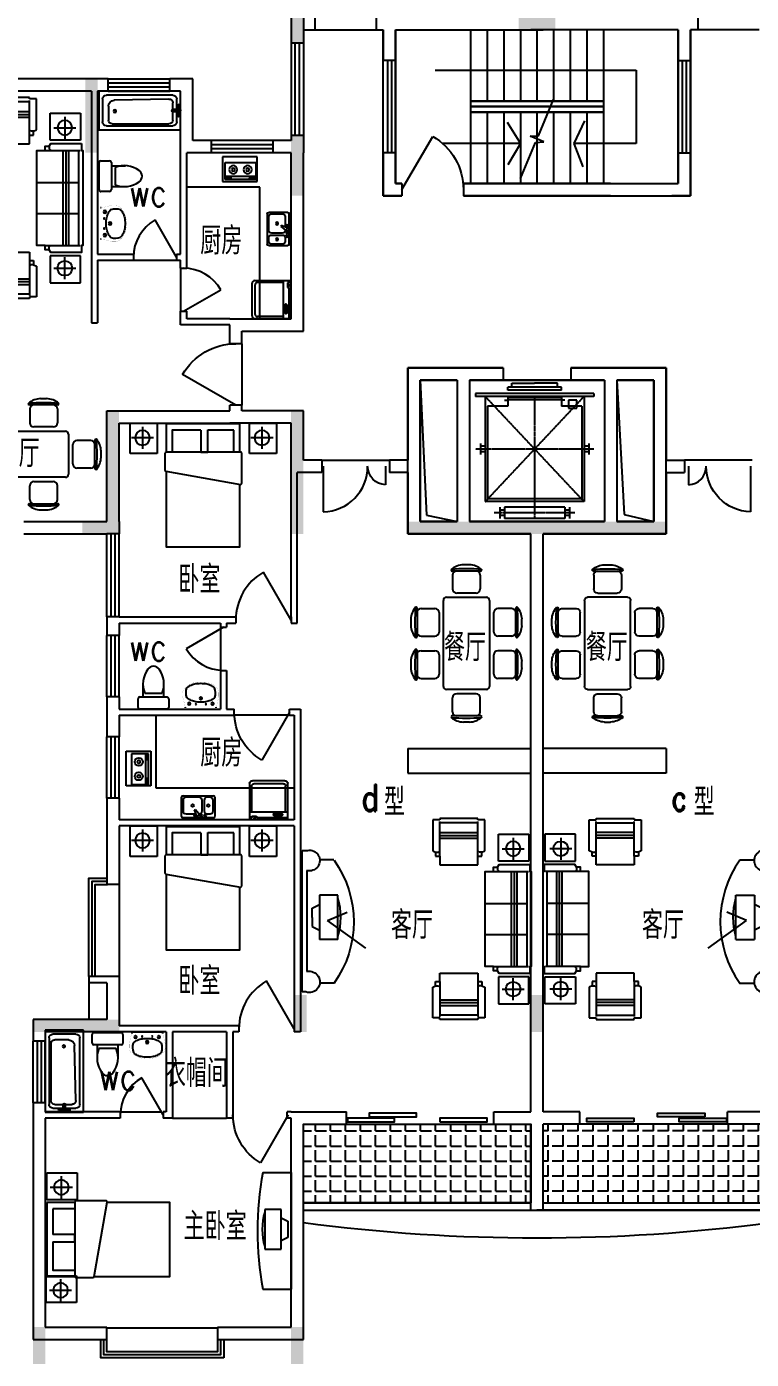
# Model space of a CAD drawing. Header units: millimetres. Extents: x 1384 to 55885, y 627 to 50798.
# Drawn here: x 13657 to 25449, y 12266 to 33941 of the extents above; entities that cross this region are included whole.
import ezdxf
from ezdxf.enums import TextEntityAlignment as Align

# ---------------------------------------------------------------- set-up
doc = ezdxf.new("R2010")
doc.units = ezdxf.units.MM
doc.linetypes.add('DASHED2', pattern=[0.375, 0.25, -0.125])
doc.linetypes.add('PHANTOM2', pattern=[1.25, 0.625, -0.125, 0.125, -0.125, 0.125, -0.125])
for name, color, linetype in [('2D', 7, 'Continuous'), ('COLUMN', 7, 'Continuous'), ('F', 12, 'Continuous'), ('JIAJU', 30, 'Continuous'), ('PUB_TEXT', 7, 'Continuous'), ('STAIR', 2, 'Continuous'), ('TOILET', 7, 'Continuous'), ('WALL', 4, 'Continuous'), ('WD', 4, 'Continuous'), ('WINDOW', 5, 'Continuous'), ('WINDOW_TEXT', 7, 'Continuous')]:
    doc.layers.add(name, color=color, linetype=linetype)
doc.styles.add('_ROMAND', font='ROMAND.shx', dxfattribs={"width": 0.8})
doc.styles.add('_XC92', font='txt.shx', dxfattribs={"width": 0.8, "bigfont": 'xc92.shx'})
doc.styles.add('ATT', font='TXT')
doc.styles.add('DIM_FONT', font='SIMPLEX.shx', dxfattribs={"width": 0.8})
doc.styles.add('SIMPLEX', font='SIMPLEX.SHX')
doc.styles.get("Standard").update_dxf_attribs({"font": 'arial.ttf'})

# ---------------------------------------------------------------- blocks, each defined once
blk = doc.blocks.new('U_B0CGA')
for p, q in [((-664.72, 940), (-664.72, 1120)), ((-574.72, 1120), (574.72, 1120)), ((-574.72, 940), (-574.72, 1120)), ((574.72, 940), (574.72, 1120)), ((664.72, 940), (664.72, 1120)), ((-664.72, 1075), (-574.72, 1075)), ((-664.72, 985), (-574.72, 985)), ((-574.72, 940), (574.72, 940)), ((574.72, 1075), (664.72, 1075)), ((574.72, 985), (664.72, 985)), ((-945, 850), (945, 850)), ((-945, -850), (-945, 850)), ((-900, 805), (900, 805)), ((-900, -695), (-900, 805)), ((900, -695), (900, 805)), ((945, -850), (945, 850)), ((-1035, -90), (-1035, 90)), ((-1035, 45), (-945, 45)), ((945, 45), (1035, 45)), ((1035, -90), (1035, 90)), ((-1035, -45), (-945, -45)), ((945, -45), (1035, -45)), ((-1130, -850), (1130, -850)), ((-1130, -900), (-1130, -850)), ((-900, -695), (-515.49, -695)), ((-804.43, -662.79), (-804.43, -788)), ((-650.27, -662.79), (-804.43, -662.79)), ((-804.43, -788), (-650.27, -788)), ((-650.27, -788), (-650.27, -662.79)), ((-578, -788), (-515.49, -788)), ((-515.49, -788), (-515.49, -695)), ((-515.49, -797.64), (515.49, -797.64)), ((-515.49, -831.35), (-515.49, -797.64)), ((-515.49, -831.35), (515.49, -831.35)), ((515.49, -695), (900, -695)), ((515.49, -788), (515.49, -695)), ((578, -788), (515.49, -788)), ((515.49, -831.35), (515.49, -797.64)), ((1130, -900), (1130, -850)), ((-1130, -900), (1130, -900)), ((-515.49, -951.14), (515.49, -951.14)), ((-515.49, -951.14), (-515.49, -1001.14)), ((-515.49, -1001.14), (515.49, -1001.14)), ((-438.29, -1001.14), (-438.29, -1062.51)), ((-438.29, -1062.51), (0, -1062.51)), ((438.29, -1062.51), (0, -1062.51)), ((438.29, -1001.14), (438.29, -1062.51)), ((515.49, -951.14), (515.49, -1001.14))]:
    blk.add_line(p, q)
at = {"linetype": 'PHANTOM2'}
for p, q in [((0, -850), (0, 1120)), ((-771.56, 1030), (776.38, 1030)), ((-1130, 0), (1130, 0))]:
    blk.add_line(p, q, dxfattribs=at)
at = {"linetype": 'DASHED2'}
for p, q in [((945, 850), (-945, -850)), ((-945, 850), (945, -850))]:
    blk.add_line(p, q, dxfattribs=at)
at = {"width": 0.8, "flags": 9}
for tag in ['XSIZE', 'YSIZE', 'ZSIZE']:
    blk.add_attdef(tag, (0, 0), '', height=0.5, dxfattribs=at)
blk = doc.blocks.new('A$C1A2A1785')
at = {"layer": 'WINDOW', "xscale": 1.111764705882353, "yscale": 1.315573411764706, "zscale": 1.111764705882353, "rotation": 270}
blk.add_blockref('U_B0CGA', (1398, 1256), dxfattribs=at)
blk = doc.blocks.new('_DBLK')
blk.add_line((-0.5, 0), (0, -0.866))
blk.add_arc((-0.5, 0), 1, 300, 0)
at = {"style": 'SIMPLEX', "flags": 9}
blk.add_attdef('A', text='', height=1, dxfattribs=at).set_placement((0, 1.5), align=Align.MIDDLE)
blk = doc.blocks.new('M_A2ZXL')
blk.add_line((-0.472, 0), (-0.472, -1))
blk.add_arc((-0.5, 0), 1, 271.6231, 0)
blk = doc.blocks.new('11PTVN02')
at = {"color": 0, "linetype": 'ByBlock'}
for p, q in [((14, 24), (4, 24)), ((4, 24), (4, 0)), ((14, 0), (14, 24)), ((0, 17), (4, 19)), ((0, 12), (0, 17)), ((0, 12), (0, 7)), ((0, 7), (4, 5)), ((14, 0), (4, 0))]:
    blk.add_line(p, q, dxfattribs=at)
blk.add_arc((-21.5, 12), 37, 343.62955, 16.37045, dxfattribs=at)
at = {"color": 0, "linetype": 'ByBlock', "style": 'ATT'}
for tag, p, flags in [('ITEM', (1, -12), 3), ('ROOM_NUMBER', (1, -20), 1), ('WIDTH', (1, -29), 3), ('DEPTH', (1, -38), 3)]:
    blk.add_attdef(tag, p, '', height=6, dxfattribs=dict(at, flags=flags))
blk = doc.blocks.new('-TV')
at = {"xscale": 25, "yscale": 25, "zscale": 25}
blk.add_blockref('11PTVN02', (-1, -1), dxfattribs=at)
blk = doc.blocks.new('-TVG')
at = {"layer": 'F'}
for p, q in [((-21, -78), (-112, -78)), ((-21, -2380), (-21, -78)), ((-540, -231), (-305, -231)), ((-99, -406), (-99, -2049)), ((-1056, -1666), (-436, -1216)), ((-436, -1216), (-756, -1085)), ((-548, -2239), (-305, -2239)), ((-81, -2380), (-21, -2380))]:
    blk.add_line(p, q, dxfattribs=at)
for centre, radius, start, end in [((-142, -244), 168, 79.82, 284.7458), ((860, -1239), 1721, 144.4733, 215.5267), ((-138, -2217), 173, 77.0294, 289.1907)]:
    blk.add_arc(centre, radius, start, end, dxfattribs=at)
at = {"layer": 'F', "xscale": -1.2, "yscale": 1.2, "zscale": 1.2}
blk.add_blockref('-TV', (-186, -1526), dxfattribs=at)
blk = doc.blocks.new('-TD')
at = {"color": 0}
for p, q in [((-90, 0), (90, 0)), ((0, -90), (0, 90))]:
    blk.add_line(p, q, dxfattribs=at)
blk.add_circle((0, 0), 60)
blk = doc.blocks.new('-CG')
at = {"layer": 'F'}
for p, q in [((322, 351), (-172, 351)), ((-172, 351), (-172, -87)), ((322, -87), (322, 351)), ((-172, -87), (322, -87))]:
    blk.add_line(p, q, dxfattribs=at)
at = {"layer": 'F', "xscale": 2, "yscale": 2, "zscale": 2}
blk.add_blockref('-TD', (65, 149), dxfattribs=at)
blk = doc.blocks.new('SF')
at = {"layer": 'JIAJU'}
for p, q in [((-1513, 9), (-1513, -14)), ((-895, 9), (-1513, 9)), ((-895, -14), (-895, 9)), ((-1627, -14), (-1627, -514)), ((-1513, -14), (-1627, -14)), ((-1513, -514), (-1513, -37)), ((-895, -59), (-1513, -59)), ((-782, -14), (-895, -14)), ((-895, -514), (-895, -37)), ((-782, -514), (-782, -14)), ((-1513, -219), (-895, -219)), ((-1513, -264), (-895, -264)), ((-1513, -310), (-895, -310)), ((-1627, -514), (-1581, -537)), ((-1581, -537), (-1581, -605)), ((-1581, -537), (-1536, -537)), ((-1581, -605), (-1513, -605)), ((-1536, -537), (-1513, -514)), ((-1513, -605), (-1513, -514)), ((-1513, -605), (-1513, -742)), ((-873, -537), (-895, -514)), ((-895, -605), (-895, -514)), ((-895, -742), (-895, -605)), ((-895, -605), (-827, -605)), ((-827, -537), (-873, -537)), ((-827, -537), (-782, -514)), ((-827, -605), (-827, -537)), ((-1513, -742), (-895, -742)), ((-640, -850), (-549, -850)), ((-572, -782), (-572, -828)), ((-572, -828), (-549, -850)), ((-549, -850), (-71, -850)), ((-344, -2397), (-344, -850)), ((-299, -2397), (-299, -850)), ((-253, -2397), (-253, -850)), ((-94, -850), (-94, -2397)), ((-777, -1374), (-94, -1374)), ((-777, -1874), (-94, -1874)), ((-1513, -2642), (-1513, -2506)), ((-1513, -2506), (-895, -2506)), ((-895, -2506), (-895, -2642)), ((-640, -2397), (-549, -2397)), ((-572, -2420), (-549, -2397)), ((-572, -2466), (-572, -2420)), ((-549, -2397), (-71, -2397)), ((-1627, -2733), (-1581, -2711)), ((-1627, -3234), (-1627, -2733)), ((-1581, -2711), (-1581, -2642)), ((-1581, -2642), (-1513, -2642)), ((-1581, -2711), (-1536, -2711)), ((-1536, -2711), (-1513, -2733)), ((-1513, -2642), (-1513, -2733)), ((-1513, -2733), (-1513, -3211)), ((-895, -2642), (-827, -2642)), ((-895, -2642), (-895, -2733)), ((-873, -2711), (-895, -2733)), ((-895, -2733), (-895, -3211)), ((-827, -2711), (-873, -2711)), ((-827, -2642), (-827, -2711)), ((-827, -2711), (-782, -2733)), ((-782, -2733), (-782, -3234)), ((-1513, -2938), (-895, -2938)), ((-1513, -2984), (-895, -2984)), ((-1513, -3029), (-895, -3029)), ((-1513, -3234), (-1627, -3234)), ((-895, -3188), (-1513, -3188)), ((-1513, -3257), (-1513, -3234)), ((-895, -3234), (-895, -3257)), ((-782, -3234), (-895, -3234)), ((-895, -3257), (-1513, -3257))]:
    blk.add_line(p, q, dxfattribs=at)
blk.add_lwpolyline([(-49, -737), (-49, -850), (-26, -850), (-26, -2397), (-49, -2397), (-49, -2511), (-549, -2511), (-572, -2466), (-640, -2466), (-640, -2397), (-777, -2397), (-777, -850), (-640, -850), (-640, -782), (-572, -782), (-549, -737)], close=True, dxfattribs=at)
at = {"layer": 'JIAJU', "extrusion": (0, 0, -1), "zscale": -1, "rotation": 180}
blk.add_blockref('-CG', (384, -333), dxfattribs=at)
at = {"layer": 'JIAJU'}
blk.add_blockref('-CG', (-384, -2915), dxfattribs=at)
blk = doc.blocks.new('CJ')
at = {"layer": 'JIAJU'}
for p, q in [((-863, 479), (-1323, 479)), ((-1044, 579), (-1143, 579)), ((-177, 479), (-637, 479)), ((-357, 579), (-456, 579)), ((-1318, 412), (-1318, 187)), ((-868, 412), (-868, 187)), ((-632, 412), (-632, 187)), ((-182, 412), (-182, 187)), ((-1500, -650), (-1500, 0)), ((-1450, 50), (-50, 50)), ((-936, 119), (-1251, 119)), ((-249, 119), (-564, 119)), ((0, 0), (0, -650)), ((-1928, -555), (-1928, -95)), ((-1861, -100), (-1636, -100)), ((-1568, -482), (-1568, -168)), ((68, -482), (68, -168)), ((361, -100), (136, -100)), ((428, -555), (428, -95)), ((-2028, -375), (-2028, -275)), ((528, -375), (528, -275)), ((-1861, -550), (-1636, -550)), ((361, -550), (136, -550)), ((-50, -700), (-1450, -700)), ((-1318, -1062), (-1318, -837)), ((-1251, -769), (-936, -769)), ((-868, -1062), (-868, -837)), ((-632, -1062), (-632, -837)), ((-564, -769), (-249, -769)), ((-182, -1062), (-182, -837)), ((-1323, -1129), (-863, -1129)), ((-1143, -1229), (-1044, -1229)), ((-637, -1129), (-177, -1129)), ((-456, -1229), (-357, -1229))]:
    blk.add_line(p, q, dxfattribs=at)
for centre, radius, start, end in [((-1333, 495), 10, 130.7265, 202.67), ((-1323, 499), 20, 202.67, 270), ((-1133, 264), 316, 91.7651, 130.7265), ((-1093, -2199), 2713, 84.8023, 95.1977), ((-1251, 412), 67.5, 90, 180), ((-1054, 264), 316, 49.2735, 88.2349), ((-936, 412), 67.5, 0, 90), ((-863, 499), 20, 270, 337.33), ((-854, 495), 10, 337.33, 49.2735), ((-646, 495), 10, 130.7265, 202.67), ((-637, 499), 20, 202.67, 270), ((-446, 264), 316, 91.7651, 130.7265), ((-407, -2199), 2713, 84.8023, 95.1977), ((-564, 412), 67.5, 90, 180), ((-367, 264), 316, 49.2735, 88.2349), ((-249, 412), 67.5, 0, 90), ((-177, 499), 20, 270, 337.33), ((-167, 495), 10, 337.33, 49.2735), ((-1450, 0), 50, 90, 180), ((-1251, 187), 67.5, 180, 270), ((-936, 187), 67.5, 270, 0), ((-564, 187), 67.5, 180, 270), ((-249, 187), 67.5, 270, 0), ((-50, 0), 50, 0, 90), ((-1713, -285), 316, 139.2735, 178.2349), ((749, -325), 2713, 174.8023, 185.1977), ((-1945, -86), 10, 67.33, 139.2735), ((-1948, -95), 20, 0, 67.33), ((-1861, -168), 67.5, 90, 180), ((-1636, -168), 67.5, 0, 90), ((136, -168), 67.5, 90, 180), ((361, -168), 67.5, 0, 90), ((448, -95), 20, 112.67, 180), ((445, -86), 10, 40.7265, 112.67), ((-2249, -325), 2713, 354.8023, 5.1977), ((213, -285), 316, 1.7651, 40.7265), ((-1713, -365), 316, 181.7651, 220.7265), ((213, -365), 316, 319.2735, 358.2349), ((-1945, -564), 10, 220.7265, 292.67), ((-1948, -555), 20, 292.67, 0), ((-1861, -482), 67.5, 180, 270), ((-1636, -482), 67.5, 270, 0), ((-1450, -650), 50, 180, 270), ((-50, -650), 50, 270, 0), ((136, -482), 67.5, 180, 270), ((361, -482), 67.5, 270, 0), ((448, -555), 20, 180, 247.33), ((445, -564), 10, 247.33, 319.2735), ((-1251, -837), 67.5, 90, 180), ((-936, -837), 67.5, 0, 90), ((-564, -837), 67.5, 90, 180), ((-249, -837), 67.5, 0, 90), ((-1251, -1062), 67.5, 180, 270), ((-936, -1062), 67.5, 270, 0), ((-564, -1062), 67.5, 180, 270), ((-249, -1062), 67.5, 270, 0), ((-1333, -1145), 10, 157.33, 229.2735), ((-1323, -1149), 20, 90, 157.33), ((-1133, -914), 316, 229.2735, 268.2349), ((-1093, 1549), 2713, 264.8023, 275.1977), ((-1054, -914), 316, 271.7651, 310.7265), ((-863, -1149), 20, 22.67, 90), ((-854, -1145), 10, 310.7265, 22.67), ((-646, -1145), 10, 157.33, 229.2735), ((-637, -1149), 20, 90, 157.33), ((-446, -914), 316, 229.2735, 268.2349), ((-407, 1549), 2713, 264.8023, 275.1977), ((-367, -914), 316, 271.7651, 310.7265), ((-177, -1149), 20, 22.67, 90), ((-167, -1145), 10, 310.7265, 22.67)]:
    blk.add_arc(centre, radius, start, end, dxfattribs=at)
at = {"layer": 'JIAJU', "oblique": -180, "text_generation_flag": 4, "width": 0.8, "flags": 9}
for tag in ['XSIZE', 'YSIZE']:
    blk.add_attdef(tag, (-746, -342), '', height=0.5, rotation=180, dxfattribs=at)
blk = doc.blocks.new('_WBLK')
for p, q in [((-0.5, 0.5), (0.5, 0.5)), ((0.5, 0.167), (-0.5, 0.167)), ((0.5, -0.167), (-0.5, -0.167)), ((-0.5, -0.5), (0.5, -0.5))]:
    blk.add_line(p, q)
at = {"layer": 'WINDOW_TEXT', "style": 'SIMPLEX', "flags": 9}
blk.add_attdef('A', text='', height=1, dxfattribs=at).set_placement((0, 1.5), align=Align.MIDDLE)
blk = doc.blocks.new('M_E29JIV')
at = {"color": 0, "linetype": 'ByBlock'}
for p, q in [((0, -307), (0, 307)), ((31, 338), (419, 338)), ((358, 307), (143, 307)), ((450, 307), (450, -307)), ((48, 2), (57, -12)), ((59, 31), (163, 70)), ((82, 245), (82, 40)), ((173, 53), (87, -18)), ((163, 70), (173, 53)), ((419, -20), (419, 245)), ((82, -184), (82, -245)), ((143, -82), (358, -82)), ((358, -123), (143, -123)), ((419, -245), (419, -184)), ((419, -338), (31, -338)), ((143, -307), (358, -307))]:
    blk.add_line(p, q, dxfattribs=at)
for centre, radius in [((51, 61), 20.5), ((251, 112), 25.6), ((51, -61), 20.5), ((51, -143), 20.5), ((251, -210), 25.6)]:
    blk.add_circle(centre, radius, dxfattribs=at)
for centre, radius, start, end in [((31, 307), 30.7, 90, 180), ((143, 245), 61.4, 90, 180), ((358, 245), 61.4, 0, 90), ((419, 307), 30.7, 0, 90), ((66, 12), 20.5, 110.5377, 210), ((74, -2), 20.5, 210, 309.4623), ((143, -20), 61.4, 180, 270), ((143, -184), 61.4, 90, 180), ((143, -245), 61.4, 180, 270), ((358, -20), 61.4, 270, 0), ((358, -184), 61.4, 0, 90), ((358, -245), 61.4, 270, 0), ((31, -307), 30.7, 180, 270), ((419, -307), 30.7, 270, 0)]:
    blk.add_arc(centre, radius, start, end, dxfattribs=at)
at = {"style": 'DIM_FONT', "width": 0.8, "flags": 9}
for tag in ['XSIZE', 'YSIZE']:
    blk.add_attdef(tag, (0, 0), '', height=0.5, dxfattribs=at)
blk = doc.blocks.new('U_B12XQY')
for p, q in [((-340, 275), (360, 275)), ((-340, -225), (-340, 275)), ((360, 275), (360, -225)), ((309, 162), (-314, 162)), ((-314, 162), (-314, -180)), ((309, -180), (309, 162)), ((360, -225), (-340, -225)), ((-314, -125), (309, -125)), ((-314, -180), (309, -180)), ((-281, -147), (-281, -159)), ((-206, -156), (-271, -156)), ((-271, -156), (-271, -173)), ((-271, -173), (-206, -173)), ((-206, -173), (-206, -156)), ((-189, -148), (-189, -159)), ((192, -147), (192, -159)), ((202, -156), (202, -173)), ((267, -156), (202, -156)), ((202, -173), (267, -173)), ((267, -173), (267, -156)), ((284, -148), (284, -159))]:
    blk.add_line(p, q)
for centre, radius in [((-149, 17), 82.5), ((-149, 17), 31.6), ((144, 17), 82.5), ((144, 17), 31.6)]:
    blk.add_circle(centre, radius)
for centre, radius, start, end in [((-277, -148), 4.03, 121.9106, 180), ((-277, -148), 4.03, 180, 197.9454), ((-277, -159), 4.03, 121.9106, 180), ((-277, -159), 4.03, 180, 238.0894), ((-257, -180), 41.3, 104.4631, 121.9106), ((-257, -190), 41.3, 104.4631, 121.9106), ((-257, -127), 41.3, 238.0894, 251.0845), ((-244, -231), 94.4, 96.0983, 104.4631), ((-244, -242), 94.4, 96.0983, 104.4631), ((-235, -314), 177, 90, 96.0983), ((-235, -324), 177, 90, 96.0983), ((-235, -314), 177, 83.9017, 90), ((-235, -324), 177, 83.9017, 90), ((-226, -231), 94.4, 75.5369, 83.9017), ((-226, -242), 94.4, 75.5369, 83.9017), ((-226, -76), 94.4, 282.4611, 284.4631), ((-213, -180), 41.3, 58.0894, 75.5369), ((-213, -190), 41.3, 58.0894, 75.5369), ((-213, -127), 41.3, 284.4631, 301.9106), ((-193, -148), 4.03, 0, 58.0894), ((-193, -159), 4.03, 0, 58.0894), ((-193, -159), 4.03, 301.9106, 360), ((196, -148), 4.03, 121.9106, 180), ((196, -148), 4.03, 180, 197.9454), ((196, -159), 4.03, 121.9106, 180), ((196, -159), 4.03, 180, 238.0894), ((216, -180), 41.3, 104.4631, 121.9106), ((216, -190), 41.3, 104.4631, 121.9106), ((216, -127), 41.3, 238.0894, 251.0845), ((229, -231), 94.4, 96.0983, 104.4631), ((229, -242), 94.4, 96.0983, 104.4631), ((238, -314), 177, 90, 96.0983), ((238, -324), 177, 90, 96.0983), ((238, -314), 177, 83.9017, 90), ((238, -324), 177, 83.9017, 90), ((247, -231), 94.4, 75.5369, 83.9017), ((247, -242), 94.4, 75.5369, 83.9017), ((247, -76), 94.4, 282.4611, 284.4631), ((260, -180), 41.3, 58.0894, 75.5369), ((260, -190), 41.3, 58.0894, 75.5369), ((260, -127), 41.3, 284.4631, 301.9106), ((280, -148), 4.03, 0, 58.0894), ((280, -159), 4.03, 0, 58.0894), ((280, -159), 4.03, 301.9106, 360)]:
    blk.add_arc(centre, radius, start, end)
at = {"style": 'DIM_FONT', "width": 0.8, "flags": 9}
for tag in ['XSIZE', 'YSIZE']:
    blk.add_attdef(tag, (0, 0), '', height=0.5, dxfattribs=at)
blk = doc.blocks.new('M_E24TTP')
at = {"layer": 'TOILET', "color": 7}
for p, q in [((-170, 200), (-170, 430)), ((-140, 260), (140, 260)), ((170, 200), (170, 430)), ((-250, 30), (-250, 170)), ((-220, 200), (220, 200)), ((220, 0), (-220, 0)), ((250, 170), (250, 30))]:
    blk.add_line(p, q, dxfattribs=at)
for centre, radius, start, end in [((0, 590), 110, 33.4509, 146.5491), ((227, 413), 398, 143.3619, 202.5495), ((-227, 413), 398, 337.4505, 36.6381), ((-220, 170), 30, 90, 180), ((-220, 30), 30, 180, 270), ((220, 170), 30, 0, 90), ((220, 30), 30, 270, 0)]:
    blk.add_arc(centre, radius, start, end, dxfattribs=at)
at = {"style": 'DIM_FONT', "width": 0.8, "flags": 9}
for tag in ['XSIZE', 'YSIZE']:
    blk.add_attdef(tag, (0, 0), '', height=0.5, dxfattribs=at)
blk = doc.blocks.new('M_E11')
for p, q in [((-280, -10), (-280, 0)), ((280, 0), (280, -10)), ((-251, -189), (-251, -186)), ((-248, -183), (-250, -185))]:
    blk.add_line(p, q)
at = {"const_width": 1.5}
for points in [[(-280, 0), (280, 0)], [(-326, -200), (-280, -5)], [(326, -204), (280, -5)]]:
    blk.add_lwpolyline(points, dxfattribs=at)
for points in [[(-326, -200, 0.008223), (-326, -204, 0.149285)], [(-326, -266, 0.149285), (-304, -337, 0.107079), (-231, -408, 0.075625), (-131, -450, 0.062436), (-1, -467, 0.062436), (130, -452, 0.075625), (230, -410, 0.107079), (304, -339, 0.149285), (326, -268, 0.005205), (326, -266, 0.086596)]]:
    blk.add_lwpolyline(points, format="xyb", dxfattribs=at)
at = {"const_width": 1.5, "flags": 128}
for points in [[(-326, -204), (-326, -268)], [(326, -204), (326, -268)]]:
    blk.add_lwpolyline(points, dxfattribs=at)
at = {"flags": 128}
for points in [[(-253, -188, 0.172546), (-250, -358, 0.726395)], [(253, -188, -0.172546), (250, -358, -0.726395)]]:
    blk.add_lwpolyline(points, format="xyb", dxfattribs=at)
for points in [[(253, -188, 0.098208), (193, -141, 0.066287), (110, -111, 0.052428), (0, -100, 0.052428), (-110, -111, 0.066287), (-193, -141, 0.093876), (-251, -186, 0.171377)], [(-250, -358, 0.091341), (-193, -401, 0.066287), (-110, -431, 0.052428), (0, -442, 0.052428), (110, -431, 0.066287), (193, -401, 0.091756), (250, -358, 0.171377)]]:
    blk.add_lwpolyline(points, format="xyb")
for centre, radius in [((-210, -75), 24), ((-210, -75), 24), ((-210, -75), 24), ((-90, -65), 10), ((0, -170), 25), ((0, -170), 15), ((90, -65), 10), ((210, -75), 24)]:
    blk.add_circle(centre, radius)
blk.add_arc((-250, -186), 1, 131.3224, 180)
at = {"width": 0.8, "flags": 9}
for tag in ['XSIZE', 'YSIZE']:
    blk.add_attdef(tag, (0, 0), '', height=0.5, dxfattribs=at)
blk = doc.blocks.new('XYJ')
at = {"layer": 'JIAJU'}
for p, q in [((0, 0), (-690, 0)), ((-647, -36), (-690, -36)), ((-652, -144), (-652, -611)), ((-647, -35), (-647, -66)), ((-647, -66), (-564, -66)), ((-564, -66), (-564, -35)), ((0, -36), (-564, -36)), ((-222, -87), (-222, -99)), ((-212, -96), (-212, -113)), ((-147, -96), (-212, -96)), ((-212, -113), (-147, -113)), ((-147, -113), (-147, -96)), ((-130, -88), (-130, -99)), ((-38, -144), (-38, -611)), ((-78, -651), (-612, -651))]:
    blk.add_line(p, q, dxfattribs=at)
at = {"layer": 'JIAJU', "linetype": 'Continuous'}
for p, q in [((-690, -656), (-690, 0)), ((0, 0), (0, -656)), ((-690, -145), (0, -145)), ((-50, -706), (-640, -706))]:
    blk.add_line(p, q, dxfattribs=at)
at = {"layer": 'JIAJU'}
blk.add_lwpolyline([(-262, -94, 0.185158), (-257, -107, 0.102042), (-237, -122, 0.060862), (-212, -130, 0.047173), (-179, -133, 0.047173), (-145, -130, 0.060862), (-120, -122, 0.102042), (-100, -107, 0.185158), (-95, -94, 0.185158), (-100, -82, 0.102042), (-120, -67, 0.060862), (-145, -59, 0.047173), (-179, -56, 0.047173), (-212, -59, 0.060862), (-237, -67, 0.102042), (-257, -82, 0.185158)], format="xyb", close=True, dxfattribs=at)
for points in [[(-130, -88, 0.259034), (-132, -85, 0.076276), (-144, -80, 0.036515), (-157, -77, 0.026615), (-176, -76, 0.026615), (-195, -77, 0.036515), (-208, -80, 0.076276), (-220, -85, 0.259034), (-222, -88, 0.078462), (-222, -89, 0.056762)], [(-130, -99, 0.259034), (-132, -95, 0.076276), (-144, -90, 0.036515), (-157, -88, 0.026615), (-176, -87, 0.026615), (-195, -88, 0.036515), (-208, -90, 0.076276), (-220, -95, 0.259034), (-222, -99, 0.259034), (-220, -102, 0.056762), (-212, -106, 0.036515)], [(-147, -108, 0.008736), (-144, -107, 0.076276), (-132, -102, 0.259034), (-130, -99, 0.259034)]]:
    blk.add_lwpolyline(points, format="xyb", dxfattribs=at)
blk.add_circle((-604, -35), 17.5, dxfattribs=at)
at = {"layer": 'JIAJU', "linetype": 'Continuous'}
for centre, start, end in [((-640, -656), 180, 270), ((-50, -656), 270, 0)]:
    blk.add_arc(centre, 50, start, end, dxfattribs=at)
at = {"layer": 'JIAJU'}
for centre, start, end in [((-612, -611), 180, 270), ((-78, -611), 270, 0)]:
    blk.add_arc(centre, 40, start, end, dxfattribs=at)
at = {"layer": 'JIAJU', "width": 0.8, "flags": 9}
for tag in ['XSIZE', 'YSIZE']:
    blk.add_attdef(tag, (-345, 0), '', height=0.5, dxfattribs=at)
blk = doc.blocks.new('U_B14JRS')
for p, q in [((-1420, 680), (280, 680)), ((-1420, -120), (-1420, 680)), ((-1260, 600), (120, 600)), ((280, 680), (280, -120)), ((-1377, 303), (-1265, 303)), ((-1377, 278), (-1265, 278)), ((-1340, 303), (-1340, 520)), ((-1260, 302), (-1260, 438)), ((-1178, 518), (-37, 491)), ((80, 371), (80, 80)), ((200, 520), (200, 40)), ((-1377, 253), (-1265, 253)), ((-1340, 40), (-1340, 253)), ((-1260, 80), (-1260, 253)), ((0, 0), (-1180, 0)), ((280, -120), (-1420, -120)), ((120, -40), (-1260, -40))]:
    blk.add_line(p, q)
for centre, radius in [((-1380, 367), 35.5), ((-1380, 367), 15.5), ((-54, 266), 28.5), ((-1380, 189), 35.5), ((-1380, 189), 15.5)]:
    blk.add_circle(centre, radius)
for centre, radius, start, end in [((-1260, 520), 80, 90, 180), ((120, 520), 80, 0, 90), ((-1377, 278), 40.6, 37.9622, 322.0378), ((-1377, 278), 30.6, 54.6762, 305.3238), ((-1371, 277), 26.3, 90, 295.9667), ((-1265, 278), 25, 270, 90), ((-1180, 438), 80, 88.6442, 180), ((-40, 371), 120, 0, 88.6442), ((-1260, 40), 80, 180, 270), ((-1180, 80), 80, 180, 270), ((0, 80), 80, 270, 0), ((120, 40), 80, 270, 0)]:
    blk.add_arc(centre, radius, start, end)
at = {"style": 'DIM_FONT', "width": 0.8, "flags": 9}
for tag in ['XSIZE', 'YSIZE']:
    blk.add_attdef(tag, (0, 0), '', height=0.5, dxfattribs=at)
blk = doc.blocks.new('A$C51631F25')
at = {"layer": '2D', "color": 30}
for p, q in [((100, 667), (456, 667)), ((456, 667), (456, 550)), ((456, 550), (97, 550))]:
    blk.add_line(p, q, dxfattribs=at)
for points in [[(0, 30), (0, 1230), (456, 1230)], [(100, 667), (100, 1130), (456, 1130)], [(770, 1230), (2000, 1230), (2000, 30), (981, 30)], [(100, 130), (100, 550)], [(456, 30), (0, 30)], [(456, 130), (100, 130)]]:
    blk.add_lwpolyline(points, dxfattribs=at)
blk.add_lwpolyline([(456, 18), (456, 1229, -0.414214), (474, 1248), (752, 1248, -0.364216), (770, 1233), (983, 21, -0.466043), (965, 0), (474, 0, -0.414214)], format="xyb", close=True, dxfattribs=at)
blk = doc.blocks.new('_C6QHT')
at = {"layer": 'JIAJU'}
for p, q in [((0, -460), (0, 0)), ((0, 0), (1900, 0)), ((1900, -460), (1900, 0)), ((1251, -160), (603, -160)), ((603, -160), (603, -430)), ((738, -160), (792, -52)), ((792, -52), (1062, -52)), ((1062, -52), (1116, -160)), ((1251, -430), (1251, -160)), ((603, -430), (1251, -430))]:
    blk.add_line(p, q, dxfattribs=at)
for centre, radius, start, end in [((927, 528), 999, 253.6295, 286.3705), ((950, 4500), 5050, 259.157, 280.843)]:
    blk.add_arc(centre, radius, start, end, dxfattribs=at)
at = {"style": 'DIM_FONT', "width": 0.8, "flags": 9}
for tag in ['XSIZE', 'YSIZE', 'ZSIZE']:
    blk.add_attdef(tag, (0, 0), '', height=0.5, dxfattribs=at)
for tag in ['XSIZE', 'YSIZE', 'ZSIZE']:
    blk.add_attdef(tag, (0, 0), '', height=0.5, rotation=270, dxfattribs=at)
blk = doc.blocks.new('A$C747D3C6A')
at = {"layer": 'JIAJU', "rotation": 90}
blk.add_blockref('_C6QHT', (0, 0), dxfattribs=at)

msp = doc.modelspace()

# ---------------------------------------------------------------- hatches: boundary and pattern name
at = {"layer": 'WD'}
h = msp.add_hatch(dxfattribs=at)
h.set_pattern_fill('ANGLE', color=5, scale=35, style=0)
h.set_pattern_definition([(0, (135459.93, 96412.48), (0, 244.475), [177.8, -66.675]), (90, (135459.93, 96412.48), (-244.475, 1e-14), [177.8, -66.675])])
h.paths.add_polyline_path([(18161.1, 14810.6), (18161.1, 16090.6), (21861.1, 16090.6), (21861.1, 14810.6)])
h = msp.add_hatch(dxfattribs=at)
h.set_pattern_fill('ANGLE', color=5, scale=35, style=0)
h.set_pattern_definition([(180, (-91537.65, 96412.48), (0, 244.475), [177.8, -66.675]), (90, (-91537.65, 96412.48), (244.475, 1e-14), [177.8, -66.675])])
h.paths.add_polyline_path([(25761.1, 14810.6), (25761.1, 16090.6), (22061.1, 16090.6), (22061.1, 14810.6)])

# ---------------------------------------------------------------- linework, layer by layer
for points in [[(19231.9, 16211.7), (19999.5, 16211.7), (19999.5, 16270.8), (19231.9, 16270.8)], [(24690.4, 16211.7), (23922.8, 16211.7), (23922.8, 16270.8), (24690.4, 16270.8)], [(18877.5, 16129.2), (19645.1, 16129.2), (19645.1, 16188.2), (18877.5, 16188.2)], [(20382.7, 16129.2), (21150.4, 16129.2), (21150.4, 16188.2), (20382.7, 16188.2)], [(23539.5, 16129.2), (22771.9, 16129.2), (22771.9, 16188.2), (23539.5, 16188.2)], [(25044.8, 16129.2), (24277.1, 16129.2), (24277.1, 16188.2), (25044.8, 16188.2)]]:
    msp.add_lwpolyline(points, close=True)
at = {"layer": 'COLUMN'}
for points in [[(18161.1, 33671.3), (17961.1, 33671.3), (18161.1, 36490.6), (17961.1, 36490.6)], [(22261.1, 34080.6), (22261.1, 33880.6), (21661.1, 34080.6), (21661.1, 33880.6)], [(14811.1, 31890.6), (14611.1, 31890.6), (14811.1, 33090.6), (14611.1, 33090.6)], [(18161.1, 31190.6), (17961.1, 31190.6), (18161.1, 32171.3), (17961.1, 32171.3)], [(15161.1, 25690.6), (14961.1, 25690.6), (15161.1, 27690.6), (14961.1, 27690.6)], [(18161.1, 25690.6), (17961.1, 25690.6), (18161.1, 27690.6), (17961.1, 27690.6)], [(15161.1, 25890.6), (15161.1, 25690.6), (14561.1, 25890.6), (14561.1, 25690.6)], [(24061.1, 25890.6), (24061.1, 25690.6), (19861.1, 25890.6), (19861.1, 25690.6)], [(18211.1, 17590.6), (18011.1, 17590.6), (18211.1, 18190.6), (18011.1, 18190.6)], [(22061.1, 17590.6), (21861.1, 17590.6), (22061.1, 18190.6), (21861.1, 18190.6)], [(15164.2, 17790.6), (15164.2, 17590.6), (13764.2, 17790.6), (13764.2, 17590.6)], [(13961.1, 12190.6), (13761.1, 12190.6), (13961.1, 12790.6), (13761.1, 12790.6)], [(18161.1, 12190.6), (17961.1, 12190.6), (18161.1, 12790.6), (17961.1, 12790.6)]]:
    msp.add_solid(points, dxfattribs=at)
at = {"layer": 'JIAJU'}
for p, q in [((17449.3, 31330.4), (16261.1, 31330.4)), ((17449.3, 29190.6), (17449.3, 31330.4)), ((15766.3, 21553.3), (15766.3, 22741.5)), ((18011.1, 21553.3), (15766.3, 21553.3))]:
    msp.add_line(p, q, dxfattribs=at)
at = {"layer": 'STAIR'}
for p, q in [((21984.4, 32167.6), (22231.1, 32753.2)), ((21850.6, 32158.9), (21984.4, 32167.6)), ((22071.7, 32065.8), (21850.6, 32158.9)), ((21691.1, 31471.5), (21937.8, 32057.1)), ((21937.8, 32057.1), (22071.7, 32065.8))]:
    msp.add_line(p, q, dxfattribs=at)
at = {"layer": 'WALL'}
for p, q in [((18161.1, 39040.6), (18161.1, 33871.3)), ((17961.1, 35890.6), (17961.1, 33890.6)), ((18344.3, 34090.6), (18344.3, 33890.6)), ((19344.3, 34090.6), (19344.3, 33890.6)), ((24578, 34090.6), (24578, 33890.6)), ((17961.1, 33890.6), (17961.1, 33671.3)), ((18161.1, 33890.6), (18161.1, 33671.3)), ((18161.1, 33890.6), (18344.3, 33890.6)), ((19344.3, 33890.6), (19461.1, 33890.6)), ((19461.1, 33890.6), (19461.1, 33390.6)), ((19461.1, 31190.6), (19461.1, 33890.6)), ((19661.1, 33890.6), (19661.1, 31390.6)), ((19661.1, 33890.6), (22061.1, 33890.6)), ((19661.1, 33890.6), (21861.1, 33890.6)), ((19661.1, 33390.6), (19661.1, 33890.6)), ((24261.1, 33890.6), (21861.1, 33890.6)), ((24261.1, 33890.6), (22061.1, 33890.6)), ((24261.1, 31390.6), (24261.1, 33890.6)), ((24261.1, 33890.6), (24261.1, 33390.6)), ((24461.1, 31190.6), (24461.1, 33890.6)), ((24461.1, 33890.6), (24461.1, 33390.6)), ((24578, 33890.6), (24461.1, 33890.6)), ((18161.1, 33671.3), (17961.1, 33671.3)), ((19661.1, 33390.6), (19461.1, 33390.6)), ((24261.1, 33390.6), (24461.1, 33390.6)), ((14986.1, 33090.6), (12611.1, 33090.6)), ((14986.1, 32890.6), (14986.1, 33090.6)), ((16361.1, 33090.6), (15986.1, 33090.6)), ((15986.1, 32890.6), (15986.1, 33090.6)), ((16361.1, 32090.6), (16361.1, 33090.6)), ((14711.1, 32890.6), (12611.1, 32890.6)), ((14711.1, 32890.6), (14711.1, 29123.3)), ((14811.1, 32890.6), (14811.1, 30240.6)), ((14986.1, 32890.6), (14811.1, 32890.6)), ((16161.1, 32890.6), (15986.1, 32890.6)), ((16161.1, 31890.6), (16161.1, 32890.6)), ((16661.1, 32090.6), (16361.1, 32090.6)), ((16661.1, 32090.6), (16661.1, 31890.6)), ((17961.1, 32090.6), (17661.1, 32090.6)), ((17661.1, 32090.6), (17661.1, 31890.6)), ((17961.1, 32171.3), (17961.1, 32090.6)), ((18161.1, 32171.3), (17961.1, 32171.3)), ((18161.1, 32171.3), (18161.1, 31890.6)), ((16161.1, 30240.6), (16161.1, 31890.6)), ((16261.1, 30140.6), (16261.1, 31890.6)), ((16661.1, 31890.6), (16261.1, 31890.6)), ((17961.1, 31890.6), (17661.1, 31890.6)), ((17961.1, 29190.6), (17961.1, 31890.6)), ((18161.1, 28990.6), (18161.1, 31890.6)), ((19461.1, 31890.6), (19461.1, 31190.6)), ((19661.1, 31890.6), (19461.1, 31890.6)), ((19661.1, 31390.6), (19661.1, 31890.6)), ((24261.1, 31890.6), (24261.1, 31390.6)), ((24261.1, 31890.6), (24461.1, 31890.6)), ((24461.1, 31890.6), (24461.1, 31190.6)), ((19661.1, 31390.6), (19764.5, 31390.6)), ((19764.5, 31390.6), (19661.1, 31390.6)), ((19764.5, 31390.6), (19764.5, 31190.6)), ((20764.5, 31390.6), (24261.1, 31390.6)), ((20764.5, 31390.6), (20764.5, 31190.6)), ((23157.8, 31390.6), (20764.5, 31390.6)), ((19461.1, 31190.6), (19764.5, 31190.6)), ((19764.5, 31190.6), (19461.1, 31190.6)), ((20764.5, 31190.6), (24461.1, 31190.6)), ((23157.8, 31190.6), (20764.5, 31190.6)), ((24461.1, 31190.6), (24157.8, 31190.6)), ((14811.1, 30240.6), (15396.1, 30240.6)), ((14811.1, 30140.6), (14811.1, 29123.3)), ((14811.1, 30140.6), (15396.1, 30140.6)), ((15396.1, 30240.6), (15396.1, 30140.6)), ((16096.1, 30240.6), (16161.1, 30240.6)), ((16096.1, 30240.6), (16096.1, 30140.6)), ((16096.1, 30140.6), (16161.1, 30140.6)), ((16161.1, 30011), (16161.1, 30140.6)), ((16261.1, 30011), (16261.1, 30140.6)), ((16161.1, 30011), (16261.1, 30011)), ((16161.1, 29090.6), (16161.1, 29311)), ((16161.1, 29311), (16261.1, 29311)), ((16261.1, 29190.6), (16261.1, 29311)), ((14711.1, 29123.3), (14811.1, 29123.3)), ((16961.1, 29090.6), (16161.1, 29090.6)), ((16961.1, 29190.6), (16261.1, 29190.6)), ((16961.1, 29190.6), (17961.1, 29190.6)), ((16961.1, 28783.8), (16961.1, 29090.6)), ((17161.1, 28990.6), (18161.1, 28990.6)), ((17161.1, 28783.8), (17161.1, 28990.6)), ((17161.1, 28783.8), (16961.1, 28783.8)), ((19861.1, 28390.6), (19861.1, 26890.6)), ((21411.1, 28390.6), (19861.1, 28390.6)), ((19861.1, 25690.6), (19861.1, 28390.6)), ((19861.1, 28390.6), (21411.1, 28390.6)), ((20061.1, 28190.6), (20061.1, 25890.6)), ((20661.1, 28190.6), (20061.1, 28190.6)), ((20061.1, 25890.6), (20061.1, 28190.6)), ((20061.1, 28190.6), (20661.1, 28190.6)), ((20661.1, 28190.6), (20661.1, 25890.6)), ((20661.1, 28190.6), (20661.1, 25890.6)), ((20861.1, 28190.6), (20861.1, 25890.6)), ((21411.1, 28190.6), (20861.1, 28190.6)), ((20861.1, 28190.6), (20861.1, 25890.6)), ((20861.1, 28190.6), (21411.1, 28190.6)), ((21411.1, 28390.6), (21411.1, 28190.6)), ((21411.1, 28390.6), (21411.1, 28190.6)), ((24061.1, 28390.6), (22511.1, 28390.6)), ((22511.1, 28390.6), (22511.1, 28190.6)), ((22511.1, 28390.6), (24061.1, 28390.6)), ((22511.1, 28390.6), (22511.1, 28190.6)), ((23061.1, 28190.6), (22511.1, 28190.6)), ((22511.1, 28190.6), (23061.1, 28190.6)), ((23061.1, 28190.6), (23061.1, 25890.6)), ((23061.1, 28190.6), (23061.1, 25890.6)), ((23261.1, 28190.6), (23261.1, 25890.6)), ((23861.1, 28190.6), (23261.1, 28190.6)), ((23261.1, 28190.6), (23261.1, 25890.6)), ((23261.1, 28190.6), (23861.1, 28190.6)), ((23861.1, 25890.6), (23861.1, 28190.6)), ((23861.1, 28190.6), (23861.1, 25890.6)), ((24061.1, 25690.6), (24061.1, 28390.6)), ((24061.1, 28390.6), (24061.1, 26890.6)), ((16961.1, 27690.6), (16961.1, 27783.8)), ((17161.1, 27783.8), (16961.1, 27783.8)), ((17161.1, 27690.6), (17161.1, 27783.8)), ((14961.1, 25890.6), (14961.1, 27690.6)), ((14961.1, 27690.6), (16961.1, 27690.6)), ((18161.1, 27690.6), (17161.1, 27690.6)), ((18161.1, 26890.6), (18161.1, 27690.6)), ((15161.1, 25890.6), (15161.1, 27490.6)), ((15161.1, 27490.6), (16961.1, 27490.6)), ((17961.1, 27490.6), (16961.1, 27490.6)), ((17961.1, 26690.6), (17961.1, 27490.6)), ((18461.1, 26890.6), (18161.1, 26890.6)), ((18461.1, 26890.6), (18461.1, 26690.6)), ((19861.1, 26890.6), (19561.1, 26890.6)), ((19561.1, 26890.6), (19561.1, 26690.6)), ((24061.1, 26890.6), (24361.1, 26890.6)), ((24361.1, 26890.6), (24361.1, 26690.6)), ((17961.1, 24340.6), (17961.1, 26690.6)), ((18061.1, 24240.6), (18061.1, 26690.6)), ((18461.1, 26690.6), (18061.1, 26690.6)), ((19861.1, 26690.6), (19561.1, 26690.6)), ((19861.1, 26690.6), (19861.1, 25690.6)), ((24061.1, 26690.6), (24061.1, 25690.6)), ((24061.1, 26690.6), (24361.1, 26690.6)), ((13611.1, 25890.6), (14961.1, 25890.6)), ((15161.1, 25890.6), (15161.1, 25690.6)), ((20061.1, 25890.6), (20661.1, 25890.6)), ((20661.1, 25890.6), (20061.1, 25890.6)), ((20861.1, 25890.6), (23061.1, 25890.6)), ((22061.1, 25890.6), (20861.1, 25890.6)), ((21861.1, 25890.6), (23061.1, 25890.6)), ((23061.1, 25890.6), (22061.1, 25890.6)), ((23261.1, 25890.6), (23861.1, 25890.6)), ((23861.1, 25890.6), (23261.1, 25890.6)), ((23261.1, 25890.6), (23861.1, 25890.6)), ((13611.1, 25690.6), (14961.1, 25690.6)), ((15161.1, 25690.6), (14961.1, 25690.6)), ((19861.1, 25690.6), (21861.1, 25690.6)), ((21861.1, 25690.6), (19861.1, 25690.6)), ((21861.1, 16290.6), (21861.1, 25690.6)), ((21861.1, 16290.6), (21861.1, 25690.6)), ((22061.1, 25690.6), (24061.1, 25690.6)), ((24061.1, 25690.6), (22061.1, 25690.6)), ((24061.1, 25690.6), (22061.1, 25690.6)), ((22061.1, 25690.6), (24061.1, 25690.6)), ((22061.1, 16290.6), (22061.1, 25690.6)), ((14961.1, 24340.6), (14961.1, 24040.6)), ((15161.1, 24340.6), (14961.1, 24340.6)), ((15161.1, 24340.6), (17061.1, 24340.6)), ((17061.1, 24340.6), (17061.1, 24240.6)), ((17961.1, 24340.6), (17961.1, 24240.6)), ((15161.1, 24240.6), (16811.1, 24240.6)), ((15161.1, 24240.6), (15161.1, 24040.6)), ((16811.1, 24240.6), (16811.1, 24172)), ((16811.1, 24172), (16911.1, 24172)), ((16911.1, 24240.6), (17061.1, 24240.6)), ((16911.1, 24240.6), (16911.1, 24172)), ((17961.1, 24240.6), (18061.1, 24240.6)), ((15161.1, 24040.6), (14961.1, 24040.6)), ((16811.1, 23472), (16811.1, 22840.6)), ((16811.1, 23472), (16911.1, 23472)), ((16911.1, 23472), (16911.1, 22840.6)), ((14961.1, 23040.6), (14961.1, 22390.6)), ((15161.1, 23040.6), (14961.1, 23040.6)), ((15161.1, 23040.6), (15161.1, 22840.6)), ((15161.1, 22840.6), (16811.1, 22840.6)), ((16911.1, 22840.6), (17035.4, 22840.6)), ((17035.4, 22740.6), (17035.4, 22840.6)), ((17935.4, 22840.6), (18111.1, 22840.6)), ((17935.4, 22740.6), (17935.4, 22840.6)), ((18111.1, 22840.6), (18111.1, 17590.6)), ((15161.1, 22740.6), (17035.4, 22740.6)), ((15161.1, 22740.6), (15161.1, 22390.6)), ((17935.4, 22740.6), (18011.1, 22740.6)), ((18011.1, 22740.6), (18011.1, 21040.6)), ((15161.1, 22390.6), (14961.1, 22390.6)), ((14961.1, 21390.6), (14961.1, 19990.6)), ((15161.1, 21390.6), (14961.1, 21390.6)), ((15161.1, 21390.6), (15161.1, 21040.6)), ((18011.1, 21040.6), (15161.1, 21040.6)), ((18011.1, 20940.6), (15161.1, 20940.6)), ((15161.1, 20940.6), (15161.1, 19990.6)), ((18011.1, 20940.6), (18011.1, 17690.6)), ((15161.1, 19990.6), (14961.1, 19990.6)), ((14671.1, 18490.6), (14671.1, 18390.6)), ((15161.1, 18490.6), (14671.1, 18490.6)), ((15161.1, 18490.6), (15161.1, 17690.6)), ((14961.1, 18390.6), (14671.1, 18390.6)), ((14961.1, 18390.6), (14961.1, 17790.6)), ((14961.1, 17790.6), (13761.1, 17790.6)), ((13761.1, 17790.6), (13761.1, 17440.6)), ((15161.1, 17590.6), (13961.1, 17590.6)), ((13961.1, 17590.6), (13961.1, 17440.6)), ((17111.1, 17690.6), (15161.1, 17690.6)), ((15928.1, 17590.6), (15161.1, 17590.6)), ((15928.1, 17590.6), (15928.1, 16290.6)), ((16028.1, 17590.6), (16028.1, 16290.6)), ((16911.1, 17590.6), (16028.1, 17590.6)), ((16911.1, 17590.6), (16911.1, 16290.6)), ((17011.1, 17590.6), (17011.1, 16190.6)), ((17111.1, 17590.6), (17011.1, 17590.6)), ((17111.1, 17690.6), (17111.1, 17590.6)), ((18011.1, 17690.6), (18011.1, 17590.6)), ((18111.1, 17590.6), (18011.1, 17590.6)), ((13961.1, 17440.6), (13761.1, 17440.6)), ((13761.1, 16440.6), (13761.1, 12590.6)), ((13961.1, 16440.6), (13761.1, 16440.6)), ((13961.1, 16440.6), (13961.1, 16290.6)), ((15181.2, 16290.6), (13961.1, 16290.6)), ((15181.2, 16290.6), (15181.2, 16190.6)), ((15928.1, 16290.6), (15881.2, 16290.6)), ((15881.2, 16290.6), (15881.2, 16190.6)), ((16028.1, 16290.6), (16028.1, 16190.6)), ((16911.1, 16290.6), (16911.1, 16190.6)), ((17961.1, 16290.6), (17893.7, 16290.6)), ((17893.7, 16190.6), (17893.7, 16290.6)), ((17961.1, 16290.6), (18861.1, 16290.6)), ((18861.1, 16090.6), (18861.1, 16290.6)), ((21261.1, 16290.6), (21861.1, 16290.6)), ((21261.1, 16090.6), (21261.1, 16290.6)), ((22661.1, 16290.6), (22061.1, 16290.6)), ((22661.1, 16090.6), (22661.1, 16290.6)), ((25961.1, 16290.6), (25061.1, 16290.6)), ((25061.1, 16090.6), (25061.1, 16290.6)), ((13961.1, 16190.6), (13961.1, 12790.6)), ((15181.2, 16190.6), (13961.1, 16190.6)), ((16028.1, 16190.6), (15881.2, 16190.6)), ((17011.1, 16190.6), (16911.1, 16190.6)), ((17961.1, 16190.6), (17893.7, 16190.6)), ((17961.1, 12790.6), (17961.1, 16190.6)), ((18161.1, 12590.6), (18161.1, 16090.6)), ((18161.1, 16090.6), (18861.1, 16090.6)), ((21261.1, 16090.6), (21861.1, 16090.6)), ((21861.1, 14690.6), (21861.1, 16090.6)), ((22061.1, 14690.6), (22061.1, 16090.6)), ((22661.1, 16090.6), (22061.1, 16090.6)), ((25761.1, 16090.6), (25061.1, 16090.6)), ((21861.1, 14690.6), (22061.1, 14690.6)), ((13961.1, 12790.6), (14963.6, 12790.6)), ((14963.6, 12590.6), (14963.6, 12790.6)), ((16763.6, 12790.6), (16763.6, 12590.6)), ((16763.6, 12790.6), (17961.1, 12790.6)), ((13761.1, 12590.6), (14963.6, 12590.6)), ((16763.6, 12590.6), (18161.1, 12590.6))]:
    msp.add_line(p, q, dxfattribs=at)
at = {"layer": 'WD'}
msp.add_lwpolyline([(18161.1, 14810.6), (18161.1, 16090.6), (21861.1, 16090.6), (21861.1, 14810.6), (18161.1, 14810.6)], dxfattribs=at)
at = {"layer": 'WINDOW'}
for p, q in [((18344.3, 33890.6), (19461.1, 33890.6)), ((20881.1, 33890.6), (20881.1, 31390.6)), ((20881.1, 33890.6), (20881.1, 31390.6)), ((21151.1, 33890.6), (21151.1, 32730.6)), ((21151.1, 33890.6), (21151.1, 32730.6)), ((21421.1, 33890.6), (21421.1, 32730.6)), ((21421.1, 33890.6), (21421.1, 32730.6)), ((21691.1, 33890.6), (21691.1, 32730.6)), ((21691.1, 33890.6), (21691.1, 32730.6)), ((21961.1, 33890.6), (21961.1, 32730.6)), ((21961.1, 33890.6), (21961.1, 32730.6)), ((22231.1, 33890.6), (22231.1, 32730.6)), ((22231.1, 33890.6), (22231.1, 32730.6)), ((22501.1, 33890.6), (22501.1, 32730.6)), ((22501.1, 33890.6), (22501.1, 32730.6)), ((22771.1, 33890.6), (22771.1, 32730.6)), ((22771.1, 33890.6), (22771.1, 32730.6)), ((23041.1, 33890.6), (23041.1, 31390.6)), ((23041.1, 33890.6), (23041.1, 31390.6)), ((25578, 33890.6), (24461.1, 33890.6)), ((20302.7, 33234.3), (23573.6, 33234.3)), ((23573.6, 33234.3), (23573.6, 32039.2)), ((20881.1, 32730.6), (23041.1, 32730.6)), ((23041.1, 32730.6), (20881.1, 32730.6)), ((20881.1, 32640.6), (23041.1, 32640.6)), ((23041.1, 32640.6), (20881.1, 32640.6)), ((20881.1, 32550.6), (23041.1, 32550.6)), ((23041.1, 32550.6), (20881.1, 32550.6)), ((21151.1, 32550.6), (21151.1, 31390.6)), ((21151.1, 32550.6), (21151.1, 31390.6)), ((21421.1, 32550.6), (21421.1, 31390.6)), ((21421.1, 32550.6), (21421.1, 31390.6)), ((21691.1, 32550.6), (21691.1, 31390.6)), ((21691.1, 32550.6), (21691.1, 31390.6)), ((21961.1, 32550.6), (21961.1, 31390.6)), ((21961.1, 32550.6), (21961.1, 31390.6)), ((22231.1, 32550.6), (22231.1, 31390.6)), ((22231.1, 32550.6), (22231.1, 31390.6)), ((22501.1, 32550.6), (22501.1, 31390.6)), ((22501.1, 32550.6), (22501.1, 31390.6)), ((22771.1, 32550.6), (22771.1, 31390.6)), ((22771.1, 32550.6), (22771.1, 31390.6)), ((21478.2, 32386.5), (21691.1, 32039.2)), ((22735.4, 32406.9), (22561.7, 32039.2)), ((21691.1, 32039.2), (20435.6, 32039.2)), ((21691.1, 32039.2), (21488.4, 31691.9)), ((23573.6, 32039.2), (22561.7, 32039.2)), ((22561.7, 32039.2), (22704.8, 31661.3)), ((15396.1, 30140.6), (16096.1, 30140.6)), ((16161.1, 30011), (16161.1, 29311)), ((17161.1, 28783.8), (17161.1, 27783.8)), ((20061.1, 28190.6), (20161.7, 25996.1)), ((21411.1, 28190.6), (22511.1, 28190.6)), ((22511.1, 28190.6), (21411.1, 28190.6)), ((23261.1, 28190.6), (23380.1, 26004.7)), ((18461.1, 26890.6), (19561.1, 26890.6)), ((25461.1, 26890.6), (24361.1, 26890.6)), ((20161.7, 25996.1), (20661.1, 25890.6)), ((23380.1, 26004.7), (23861.1, 25890.6)), ((16811.1, 24172), (16811.1, 23472)), ((17935.4, 22740.6), (17035.4, 22740.6)), ((19861.1, 22200.4), (21861.1, 22200.4)), ((19861.1, 22200.4), (19861.1, 21800.4)), ((24061.1, 22200.4), (22061.1, 22200.4)), ((24061.1, 22200.4), (24061.1, 21800.4)), ((19861.1, 21800.4), (21861.1, 21800.4)), ((24061.1, 21800.4), (22061.1, 21800.4)), ((15161.1, 19990.6), (15161.1, 18490.6)), ((14671.1, 18390.6), (14671.1, 17790.6)), ((14961.1, 17790.6), (14671.1, 17790.6)), ((15181.2, 16290.6), (15846.2, 16290.6)), ((16028.1, 16190.6), (16911.1, 16190.6)), ((18861.1, 16090.6), (21261.1, 16090.6)), ((25061.1, 16090.6), (22661.1, 16090.6)), ((18161.1, 14810.6), (21861.1, 14810.6)), ((22061.1, 14810.6), (25761.1, 14810.6)), ((18161.1, 14690.6), (21961.1, 14690.6)), ((18161.1, 14690.6), (25761.1, 14690.6)), ((25761.1, 14690.6), (21961.1, 14690.6)), ((16863.6, 12590.6), (16863.6, 12290.6)), ((16863.6, 12290.6), (16763.6, 12290.6))]:
    msp.add_line(p, q, dxfattribs=at)
for points in [[(14671.1, 18490.6), (14671.1, 19990.6), (14671.1, 20090.6), (14961.1, 20090.6)], [(14721.1, 18490.6), (14721.1, 20040.6), (14961.1, 20040.6)], [(14771.1, 18490.6), (14771.1, 19990.6), (14971.1, 19990.6)], [(16763.6, 12290.6), (14963.6, 12290.6), (14863.6, 12290.6), (14863.6, 12590.6)], [(16813.6, 12590.6), (16813.6, 12340.6), (14913.6, 12340.6), (14913.6, 12590.6)], [(14963.6, 12780.6), (16763.6, 12780.6)], [(16763.6, 12590.6), (16763.6, 12390.6), (14963.6, 12390.6), (14963.6, 12590.6)]]:
    msp.add_lwpolyline(points, dxfattribs=at)
msp.add_arc((21961.1, 43396.3), 29154.4, 262.51072, 277.48928, dxfattribs=at)

# ---------------------------------------------------------------- block references
for name, p in [('SF', (14597.7, 32778.1)), ('CJ', (14339.5, 27310.9)), ('SF', (21892.7, 21052.2))]:
    msp.add_blockref(name, p)
at = {"xscale": 0.765, "yscale": 0.765, "zscale": 0.765, "rotation": 270}
msp.add_blockref('A$C1A2A1785', (20962.2, 28140.4), dxfattribs=at)
at = {"rotation": 90}
msp.add_blockref('CJ', (20488, 24659.3), dxfattribs=at)
at = {"xscale": -1, "rotation": 270}
msp.add_blockref('CJ', (23434.3, 24659.3), dxfattribs=at)
at = {"xscale": -1}
msp.add_blockref('SF', (22029.6, 21052.2), dxfattribs=at)
at = {"layer": 'JIAJU'}
for name, p, xscale, yscale, zscale in [('U_B14JRS', (15050.4, 32358.7), -0.7822351288888888, 0.7822351288888888, 0.7822351288888888), ('U_B12XQY', (17134.4, 31601.2), -0.8, 0.8, 0.8), ('M_E29JIV', (17930.8, 30649.6), -0.8, 0.8, 0.8), ('M_E11', (15619.2, 17576.9), -0.9, 0.9, 0.9)]:
    msp.add_blockref(name, p, dxfattribs=dict(at, xscale=xscale, yscale=yscale, zscale=zscale))
for name, p, rotation in [('M_E24TTP', (14836.2, 31509.5), 270), ('M_E24TTP', (14973.2, 17579.8), 180), ('A$C747D3C6A', (17961.1, 15307.5), 180)]:
    msp.add_blockref(name, p, dxfattribs=dict(at, rotation=rotation))
for name, p, xscale, yscale, zscale, rotation in [('M_E11', (14861.2, 30739.6), -0.9, 0.9, 0.9, 90), ('XYJ', (17961.1, 29190.6), 0.9, 0.9, 0.9, 270), ('M_E11', (16490.9, 22863.3), -0.9, 0.9, 0.9, 180), ('U_B12XQY', (15495.5, 21868.2), 0.8, 0.8, 0.8, 90), ('XYJ', (17906.1, 21041.5), -0.9, 0.9, 0.9, 180), ('M_E29JIV', (16447.1, 21071.8), 0.8, 0.8, 0.8, 90), ('U_B14JRS', (14052.8, 17398.8), -0.7822351288888888, 0.7822351288888888, 0.7822351288888888, 270)]:
    msp.add_blockref(name, p, dxfattribs=dict(at, xscale=xscale, yscale=yscale, zscale=zscale, rotation=rotation))
at = {"layer": 'JIAJU', "xscale": -1}
for name, p, rotation in [('-CG', (15691.5, 27318.9), 90), ('A$C51631F25', (17156.4, 27478.9), 90), ('-CG', (17635.4, 27318.9), 90), ('-CG', (15691.5, 20768.9), 90), ('A$C51631F25', (17156.4, 20928.9), 90), ('-CG', (17635.4, 20768.9), 90), ('-CG', (14156.2, 15212.7), 180), ('A$C51631F25', (13984.5, 14845.1), 180), ('-CG', (14144.5, 13539), 180)]:
    msp.add_blockref(name, p, dxfattribs=dict(at, rotation=rotation))
at = {"layer": 'JIAJU'}
for name, p in [('M_E24TTP', (15721.1, 22838.4)), ('-TVG', (25804.3, 20621.9))]:
    msp.add_blockref(name, p, dxfattribs=at)
at = {"layer": 'JIAJU', "xscale": -1}
msp.add_blockref('-TVG', (18118, 20621.9), dxfattribs=at)
at = {"layer": 'WINDOW'}
for name, p, xscale, yscale, zscale, rotation in [('_WBLK', (18061.1, 32921.3), 1500, 200, 1500, 270), ('_WBLK', (19561.1, 32640.6), 1500, 200.0000000000145, 1500, 90), ('_WBLK', (24361.1, 32640.6), 1500, 200, 1500, 270), ('_WBLK', (17161.1, 31990.6), 1000, 199.9999999999927, 1000, 180), ('_DBLK', (20264.5, 31290.6), -1000, 1000, 1000, 180), ('_DBLK', (15746.1, 30190.6), 700, 700, 700, 180), ('_DBLK', (16211.1, 29661), 700, 700, 700, 90), ('_DBLK', (17061.1, 28283.8), 1000, -1000, 1000, 90), ('_WBLK', (15061.1, 25015.6), 1350, 200, 1350, 90), ('_DBLK', (16861.1, 23822), 700, 700, 700, 270), ('_WBLK', (15061.1, 23540.6), 1000, 200, 1000, 90), ('_DBLK', (17485.4, 22790.6), 900, -900, 900, 180), ('_WBLK', (15061.1, 21890.6), 1000, 200, 1000, 90), ('_WBLK', (13861.1, 16940.6), 1000, 200, 1000, 90), ('_DBLK', (15531.2, 16240.6), 700, 700, 700, 180), ('_DBLK', (17464.6, 16240.6), 900, -900, 900, 180)]:
    msp.add_blockref(name, p, dxfattribs=dict(at, xscale=xscale, yscale=yscale, zscale=zscale, rotation=rotation))
for name, p, xscale, yscale, zscale in [('_WBLK', (15486.1, 32990.6), 1000, 199.9999999999927, 1000), ('M_A2ZXL', (18834.7, 26790.6), 742.5, 742.5, 742.5), ('M_A2ZXL', (19355.7, 26790.6), -299.4750000000001, 299.4750000000001, 299.4750000000001), ('M_A2ZXL', (24566.6, 26790.6), 299.4750000000001, 299.4750000000001, 299.4750000000001), ('M_A2ZXL', (25087.6, 26790.6), -742.5, 742.5, 742.5), ('_DBLK', (17511.1, 24290.6), -900, -900, 900), ('_DBLK', (17561.1, 17640.6), -900, -900, 900)]:
    msp.add_blockref(name, p, dxfattribs=dict(at, xscale=xscale, yscale=yscale, zscale=zscale))

# ---------------------------------------------------------------- texts
at = {"layer": 'PUB_TEXT', "width": 0.8}
for s, height, style, p in [('wc', 450, '_XC92', (15323.1, 31013.4)), ('厨房', 450, '_XC92', (16481.7, 30233.8)), ('餐厅', 450, '_XC92', (13185.7, 26775.8)), ('卧室', 450, '_XC92', (16126.2, 24725.4)), ('餐厅', 450, '_XC92', (20447.6, 23621)), ('餐厅', 450, '_XC92', (22755.3, 23621)), ('wc', 450, '_XC92', (15323.1, 23626.9)), ('厨房', 450, '_XC92', (16481.7, 21903.8)), ('d', 432, '_ROMAND', (19100, 21183.3)), ('型', 450, '_XC92', (19469.7, 21104.6)), ('c', 432, '_ROMAND', (24140.1, 21183.3)), ('型', 450, '_XC92', (24509.9, 21104.6)), ('客厅', 450, '_XC92', (19584.8, 19104.1)), ('客厅', 450, '_XC92', (23668.1, 19104.1)), ('卧室', 450, '_XC92', (16126.2, 18195.4)), ('衣帽间', 450, '_XC92', (15905.9, 16694.1)), ('wc', 450, '_XC92', (14829.9, 16643.5)), ('主卧室', 450, '_XC92', (16211.7, 14204.6))]:
    msp.add_text(s, height=height, dxfattribs=dict(at, style=style)).set_placement(p)

doc.saveas('drawing.dxf')
